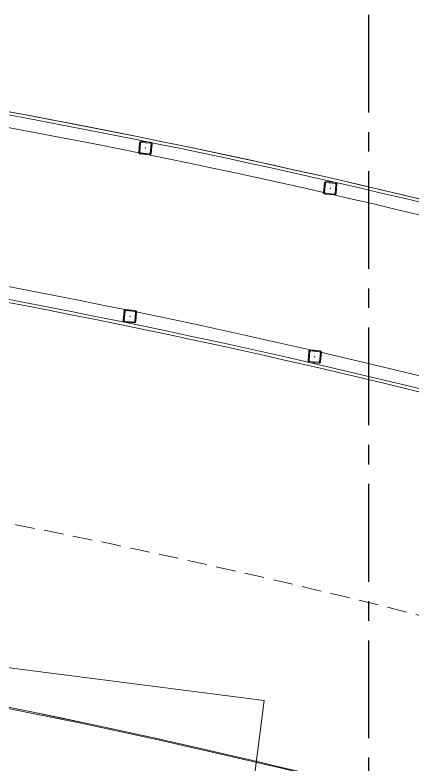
# Model space of a CAD drawing. Extents: x -2598 to 23780, y 0 to 8114.
# Drawn here: x 4547 to 4674.2, y 1943 to 2182.8 of the extents above; entities that cross this region are included whole.
import ezdxf

# ---------------------------------------------------------------- set-up
doc = ezdxf.new("R2010")
doc.units = 0
doc.header["$LTSCALE"] = 25
doc.header["$MEASUREMENT"] = 0
for name, pattern in [('CENTER', [2, 1.25, -0.25, 0.25, -0.25]), ('DOT2', [0.125, 0, -0.125]), ('HIDDEN', [0.375, 0.25, -0.125])]:
    doc.linetypes.add(name, pattern=pattern)
doc.layers.get('0').update_dxf_attribs({"color": 9, "lineweight": 9})
for name, color, linetype, lineweight in [('04', 9, 'Continuous', 9), ('06C', 9, 'Continuous', 9), ('06D', 9, 'Continuous', 9), ('10', 9, 'Continuous', 9), ('11', 9, 'Continuous', 9), ('20', 9, 'DOT2', 9), ('40', 9, 'Continuous', 9), ('40B', 9, 'Continuous', 9), ('E-KABLO', 7, 'Continuous', 30)]:
    doc.layers.add(name, color=color, linetype=linetype, lineweight=lineweight)

# ---------------------------------------------------------------- blocks, each defined once
blk = doc.blocks.new('p-audi_arac')
at = {"layer": '06D', "lineweight": 0, "flags": 128}
blk.add_lwpolyline([(695.6, 0.8), (-4.4, 0.8), (-4.4, 400.8), (695.6, 400.8)], close=True, dxfattribs=at)
blk = doc.blocks.new('Prf-40x40')
for points in [[(1.5, -2), (-1.5, -2, -0.414214), (-2, -1.5), (-2, 1.5, -0.414214), (-1.5, 2), (1.5, 2, -0.414214), (2, 1.5), (2, -1.5, -0.414214)], [(1.5, -1.7), (-1.5, -1.7, -0.414214), (-1.7, -1.5), (-1.7, 1.5, -0.414214), (-1.5, 1.7), (1.5, 1.7, -0.414214), (1.7, 1.5), (1.7, -1.5, -0.414214)]]:
    blk.add_lwpolyline(points, format="xyb", close=True)
blk.add_point((0, 0))
blk = doc.blocks.new('p-zemin kat')
at = {"layer": '06D'}
blk.add_lwpolyline([(4762.5, 2096.54, 0.047625), (4292.46, 2180.34), (4288.5, 2130.49, -0.050892), (4780.05, 2039.53, -0.049178)], format="xyb", dxfattribs=at)
at = {"layer": '11'}
for points in [[(4762.5, 2101.73, 0.022939), (4537.5, 2153.27), (4537.5, 2230), (4537.5, 2230), (4537.5, 2253), (4527.5, 2253), (4527.5, 2240), (4527.5, 2240), (4527.5, 2230), (4527.5, 2230), (4527.5, 2155.06, 0.024009), (4287.87, 2185.72), (4283.12, 2125.91, -0.05155), (4780.05, 2034.32, -0.05155)], [(4762.5, 2100.69, 0.02305), (4536.5, 2152.43), (4536.5, 2230), (4536.5, 2252), (4528.5, 2252), (4528.5, 2240), (4528.5, 2230), (4528.5, 2153.87, 0.024028), (4288.79, 2184.65), (4284.2, 2126.83, -0.051333), (4779.25, 2035.6, -0.051333)]]:
    blk.add_lwpolyline(points, format="xyb", dxfattribs=at)
at = {"layer": '40'}
for points in [[(4537.5, 2153.27), (4537.5, 2253), (4527.5, 2253), (4527.5, 2353), (4537.5, 2353), (4537.5, 2363), (4760.5, 2363), (4760.5, 2102.28, 0.022733), (4537.5, 2153.27)], [(4780.58, 1901.49, 0.055627), (4273.07, 1999.31), (4283.12, 2125.91, -0.05155), (4780.05, 2034.32)], [(1851.16, 326.92), (3319.5, 326.92), (3319.5, 343), (3280.52, 343), (3280.5, 427), (3319.5, 427), (3319.5, 570), (4025.5, 570), (4025.5, 427), (4064.5, 427), (4064.5, 343), (3980.5, 343), (3980.5, 326.92), (4680.5, 326.92), (4680.5, 427), (4780.58, 427), (4780.58, 1901.49, 0.054196), (4273.07, 1999.31), (4278.59, 2070.68, 0.306949), (1935.27, 740.05), (1999.45, 708.36, 0.043245), (1856.49, 345)]]:
    blk.add_lwpolyline(points, format="xyb", close=True, dxfattribs=at)
at = {"layer": '40B'}
for points in [[(4532.5, 2156.79), (4532.5, 2372.5), (4782.5, 2372.5), (4782.5, 2102.28), (4762.5, 2102.28), (4760.5, 2102.28, 0.022733), (4537.5, 2153.27), (4532.5, 2153.27)], [(3364.5, 343), (3319.5, 343), (3319.5, 320), (1719.67, 320), (1719.67, 326.92), (1719.56, 328.25, -0.047611), (1885.58, 764.59), (1935.27, 740.05, -0.306949), (4278.59, 2070.68), (4283.12, 2125.91, -0.05155), (4780.05, 2034.32), (4787.5, 2034.32), (4787.5, 320), (4025.5, 320), (4025.5, 570), (3319.5, 570), (3319.5, 427), (3364.5, 427), (3364.5, 343)]]:
    blk.add_lwpolyline(points, format="xyb", close=True, dxfattribs=at)
at = {"layer": '10', "xscale": -0.9999999999999998, "rotation": 354.7956545094888}
for p in [(4588.72, 2140.27), (4647.8, 2127.41), (4583.76, 2086.49), (4642.84, 2073.63)]:
    blk.add_blockref('Prf-40x40', p, dxfattribs=at)

msp = doc.modelspace()

# ---------------------------------------------------------------- linework, layer by layer
at = {"layer": '06C', "linetype": 'Continuous', "lineweight": 0}
msp.add_arc((4088.57, -323.37), 2330, 72.7227, 85.45844, dxfattribs=at)
at = {"layer": '20', "linetype": 'HIDDEN'}
msp.add_lwpolyline([(4277.64, 2056.86, -0.053744), (4780.58, 1961.88, -0.051764)], format="xyb", dxfattribs=at)
at = {"layer": 'E-KABLO', "color": 6, "linetype": 'CENTER'}
msp.add_line((4660.17, 1101.65), (4660.17, 2333.94), dxfattribs=at)

# ---------------------------------------------------------------- block references
at = {"layer": '04', "rotation": 172.6899395192608}
msp.add_blockref('p-audi_arac', (4622.37, 1965.03), dxfattribs=at)
at = {"layer": '10'}
msp.add_blockref('p-zemin kat', (0, 0), dxfattribs=at)

doc.saveas('drawing.dxf')
